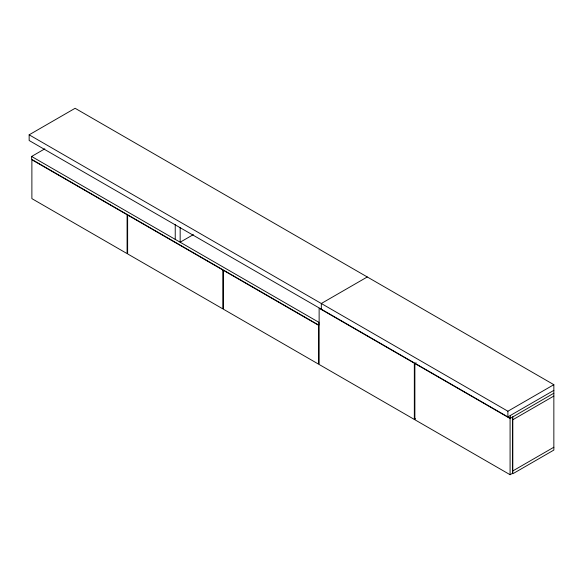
<?xml version="1.0" encoding="UTF-8"?>
<svg xmlns="http://www.w3.org/2000/svg" width="583" height="583" viewBox="0 0 583 583"><rect width="100%" height="100%" fill="white"/><g stroke="black" fill="none" stroke-linecap="round" stroke-linejoin="round"><path stroke-width="0.87" d="M510.351 415.482L510.351 418.324L29.15 140.51L29.15 134.819L75.112 108.285L553.85 384.685L553.85 450.076L512.814 473.768L512.814 416.903M31.613 156.463L318.857 322.297L318.857 325.139L31.613 159.305L31.613 156.463L44.818 148.833M193.367 234.599L180.162 242.222L180.162 227.457M367.275 276.969L321.32 303.503L321.32 309.187M512.544 417.064L512.544 473.294L510.081 474.715L414.877 419.753L414.877 363.522L416.109 362.808M414.331 419.432L414.331 363.202L319.127 308.239L319.127 364.47L414.331 419.432L415.562 418.725M29.15 134.819L507.888 411.219L553.85 384.685M553.85 390.37L507.888 416.903L507.888 411.219M414.877 363.522L510.081 418.485L553.85 393.212M512.814 419.745L553.85 396.054M512.814 470.926L553.85 447.234M510.081 418.485L510.081 474.715M175.235 224.608L175.235 239.38M127.087 214.741L31.883 159.778L31.883 198.628L127.087 253.598L127.087 214.741M222.837 270.016L127.633 215.054L127.633 253.911L222.837 308.873L222.837 270.016M318.58 325.299L223.384 270.337L223.384 309.187L318.58 364.156L318.58 325.299"/></g></svg>
